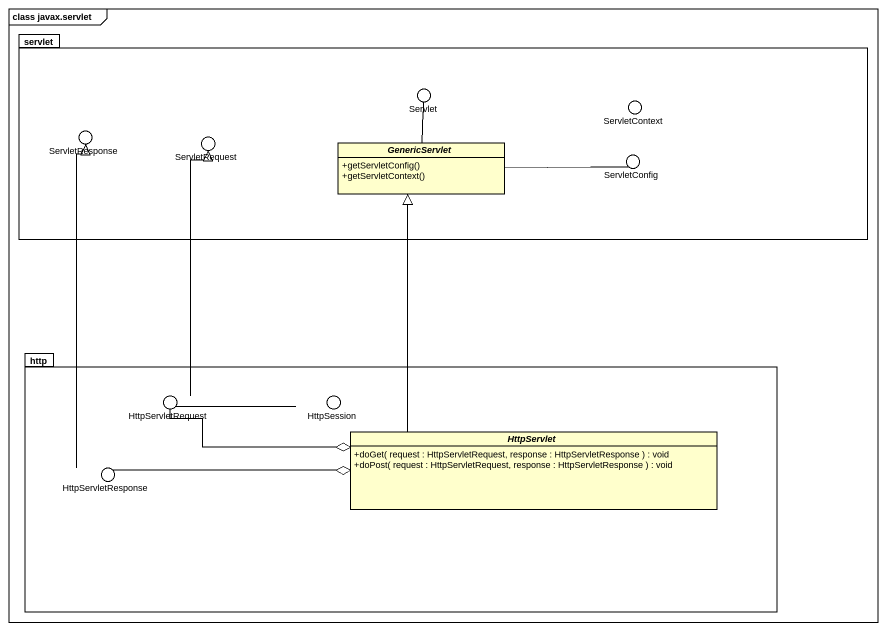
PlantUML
@startuml
mainframe class javax.servlet
allowmixing
hide circle
hide empty members
skinparam classAttributeIconSize 0
package servlet {
  abstract class GenericServlet {
    +getServletConfig()
    +getServletContext()
  }
}
() Servlet
() ServletContext
() ServletResponse
() ServletRequest
() ServletConfig
package http {
  abstract class HttpServlet {
    +doGet( request : HttpServletRequest, response : HttpServletResponse ) : void
    +doPost( request : HttpServletRequest, response : HttpServletResponse ) : void
  }
}
() HttpServletRequest
() HttpSession
() HttpServletResponse
servlet -up- Servlet
servlet -right- ServletContext
servlet -left- ServletResponse
servlet -left- ServletRequest
servlet -right- ServletConfig
http -left- HttpServletRequest
http -up- HttpSession
http -left- HttpServletResponse
GenericServlet -up- Servlet
GenericServlet -right- ServletConfig
HttpServletRequest -up-|> ServletRequest
HttpSession -left- HttpServletRequest
HttpServlet -up-|> GenericServlet
HttpServlet o-left- HttpServletRequest
HttpServlet o-left- HttpServletResponse
HttpServletResponse -up-|> ServletResponse
@enduml
